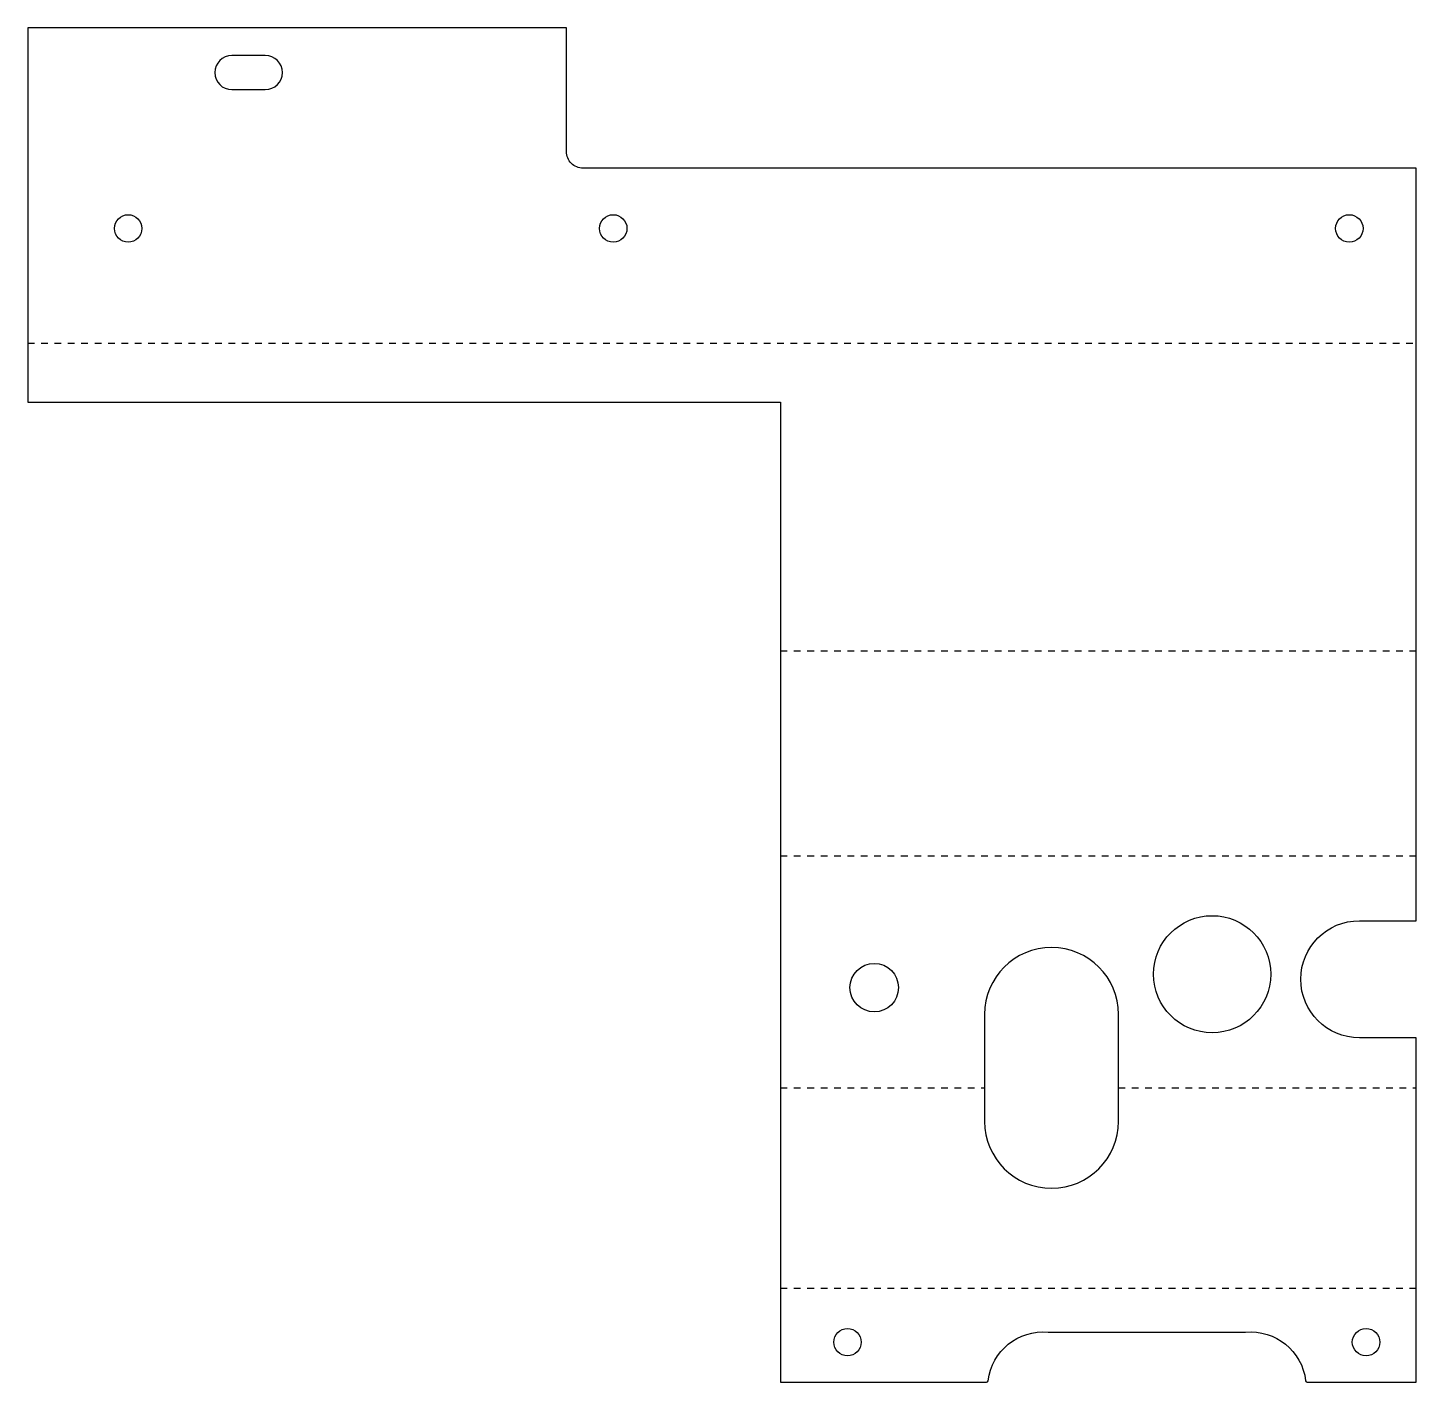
# Model space of a CAD drawing. Header units: millimetres. Extents: x 0 to 415, y 0 to 405.
import ezdxf

# ---------------------------------------------------------------- set-up
doc = ezdxf.new("R2010")
doc.units = ezdxf.units.MM
doc.linetypes.add('DOT', pattern=[4, 2, -2])
doc.layers.add('Bend', color=94, linetype='DOT')
doc.layers.add('WHITE', color=250, linetype='CONTINUOUS')

msp = doc.modelspace()

# ---------------------------------------------------------------- linework, layer by layer
at = {"layer": 'Bend'}
for p, q in [((0, 310.7), (415, 310.7)), ((225, 218.65), (415, 218.65)), ((225, 157.4), (415, 157.4)), ((225, 88), (286, 88)), ((326, 88), (415, 88)), ((415, 28), (225, 28))]:
    msp.add_line(p, q, dxfattribs=at)
at = {"layer": 'WHITE'}
for points in [[(415, 0), (415, 103), (398, 103, -1), (398, 138), (415, 138), (415, 363), (166, 363, -0.414214), (161, 368), (161, 405), (0, 405), (0, 293), (225, 293), (225, 0), (286.55, 0, 0.380217), (287.05, 0.44, -0.406389), (305, 15), (364, 15, -0.406389), (381.95, 0.44, 0.380217), (382.45, 0)], [(61, 396.7, 1), (61, 386.5), (71, 386.5, 1), (71, 396.7)], [(326, 110, 1), (286, 110), (286, 78, 1), (326, 78)]]:
    msp.add_lwpolyline(points, format="xyb", close=True, dxfattribs=at)
for centre, radius in [((30, 345), 4.1), ((175, 345), 4.1), ((395, 345), 4.1), ((354, 122), 17.5), ((253, 118), 7.25), ((245, 12), 4.1), ((400, 12), 4.1)]:
    msp.add_circle(centre, radius, dxfattribs=at)

doc.saveas('drawing.dxf')
